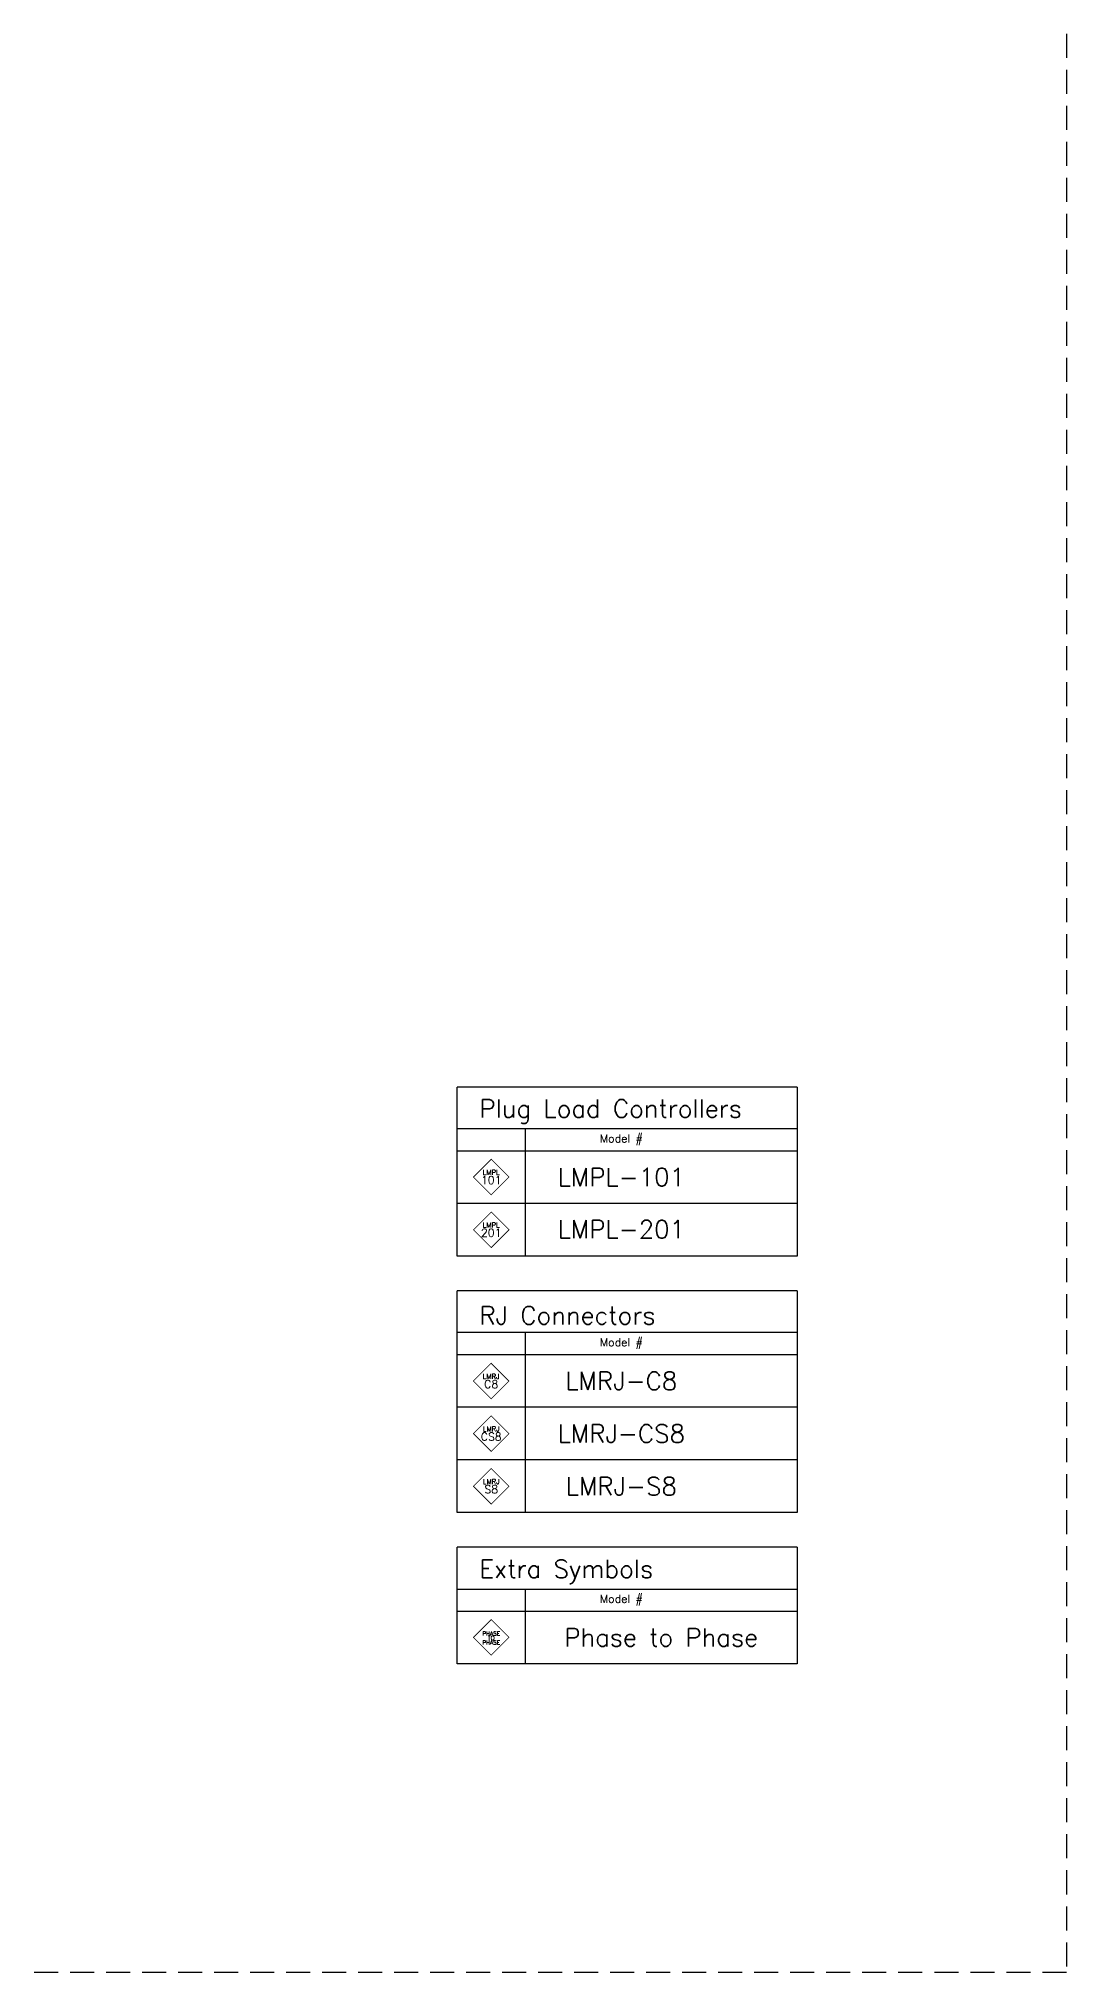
# Model space of a CAD drawing. Header units: inches. Extents: x -13775 to 9910, y -4933 to 5507.
# Drawn here: x 2022 to 3049, y -1547 to 386 of the extents above; entities that cross this region are included whole.
import ezdxf
from ezdxf.enums import TextEntityAlignment as Align

# ---------------------------------------------------------------- set-up
doc = ezdxf.new("R2010")
doc.units = ezdxf.units.IN
doc.header["$LTSCALE"] = 48
doc.header["$MEASUREMENT"] = 0
doc.linetypes.add('DASHED', pattern=[0.75, 0.5, -0.25])
doc.layers.add('Boxes', color=7, linetype='Continuous')
doc.layers.add('Text', color=7, linetype='Continuous')
doc.layers.add('WATTSTOPPER', color=160, linetype='Continuous', lineweight=0)
doc.styles.add('ROMANC', font='COMPLEX.SHX')
doc.styles.add('ROMANS', font='ROMANS')
doc.styles.add('WSNotes', font='complex.shx', dxfattribs={"height": 18})

# ---------------------------------------------------------------- blocks, each defined once
blk = doc.blocks.new('LMPL-101')
at = {"style": 'WSNotes', "flags": 1}
blk.add_attdef('ROOMID', (30.7, -11.2), '', height=10.6, dxfattribs=at)
at = {"style": 'ROMANC'}
blk.add_attdef('PANELID', (0, -35.3), '', height=6, dxfattribs=at)
at = {"linetype": 'Continuous'}
blk.add_wipeout([(0, -17.8), (-17.8, 0), (0, 17.8), (17.8, 0)], dxfattribs=at)
at = {"linetype": 'Continuous', "const_width": 0.75}
blk.add_lwpolyline([(0, -17.8), (-17.8, 0), (0, 17.8), (17.8, 0)], close=True, dxfattribs=at)
at = {"attachment_point": 2, "style": 'WSNotes'}
for s, insert, char_height, width in [('LMPL', (0, 7.2), 5, 0.167), ('101', (0, 1), 8, 0.0619)]:
    blk.add_mtext(s, dxfattribs=dict(at, insert=insert, char_height=char_height, width=width))
at = {"style": 'ROMANC'}
blk.add_attdef('CIRCUIT', text='', height=7.51, dxfattribs=at).set_placement((0, -19.4), align=Align.TOP_CENTER)
blk = doc.blocks.new('LMPL-201')
at = {"style": 'WSNotes', "flags": 1}
blk.add_attdef('ROOMID', (30.7, -11.2), '', height=10.6, dxfattribs=at)
at = {"style": 'ROMANC'}
blk.add_attdef('PANELID', (0, -34.8), '', height=6, dxfattribs=at)
at = {"linetype": 'Continuous'}
blk.add_wipeout([(0, -17.8), (-17.8, 0), (0, 17.8), (17.8, 0)], dxfattribs=at)
at = {"linetype": 'Continuous', "const_width": 0.75}
blk.add_lwpolyline([(0, -17.8), (-17.8, 0), (0, 17.8), (17.8, 0)], close=True, dxfattribs=at)
at = {"attachment_point": 2, "style": 'WSNotes'}
for s, insert, char_height, width in [('201', (0, 1), 8, 0.0619), ('LMPL', (0, 7.2), 5, 0.167)]:
    blk.add_mtext(s, dxfattribs=dict(at, insert=insert, char_height=char_height, width=width))
at = {"style": 'ROMANC'}
blk.add_attdef('CIRCUIT', text='', height=7.51, dxfattribs=at).set_placement((0, -19.4), align=Align.TOP_CENTER)
blk = doc.blocks.new('LMRJ-CS8')
at = {"style": 'WSNotes', "flags": 1}
blk.add_attdef('ROOMID', (30.7, -11.2), '', height=10.6, dxfattribs=at)
at = {"linetype": 'Continuous'}
blk.add_wipeout([(0, -17.8), (-17.8, 0), (0, 17.8), (17.8, 0)], dxfattribs=at)
at = {"linetype": 'Continuous', "const_width": 0.75}
blk.add_lwpolyline([(0, -17.8), (-17.8, 0), (0, 17.8), (17.8, 0)], close=True, dxfattribs=at)
at = {"attachment_point": 2, "style": 'WSNotes'}
for s, insert, char_height, width in [('CS8', (0, 1), 8, 0.0619), ('LMRJ', (0, 7.2), 5, 0.167)]:
    blk.add_mtext(s, dxfattribs=dict(at, insert=insert, char_height=char_height, width=width))
at = {"style": 'ROMANC'}
blk.add_attdef('CIRCUIT', text='', height=7.51, dxfattribs=at).set_placement((0, -19.4), align=Align.TOP_CENTER)
blk = doc.blocks.new('LMRJ-S8')
at = {"style": 'WSNotes', "flags": 1}
blk.add_attdef('ROOMID', (30.7, -11.2), '', height=10.6, dxfattribs=at)
at = {"linetype": 'Continuous'}
blk.add_wipeout([(0, -17.8), (-17.8, 0), (0, 17.8), (17.8, 0)], dxfattribs=at)
at = {"linetype": 'Continuous', "const_width": 0.75}
blk.add_lwpolyline([(0, -17.8), (-17.8, 0), (0, 17.8), (17.8, 0)], close=True, dxfattribs=at)
at = {"attachment_point": 2, "style": 'WSNotes'}
for s, insert, char_height, width in [('LMRJ', (0, 7.2), 5, 0.167), ('S8', (0, 1), 8, 0.0619)]:
    blk.add_mtext(s, dxfattribs=dict(at, insert=insert, char_height=char_height, width=width))
at = {"style": 'ROMANC'}
blk.add_attdef('CIRCUIT', text='', height=7.51, dxfattribs=at).set_placement((0, -19.4), align=Align.TOP_CENTER)
blk = doc.blocks.new('LMRJ-C8')
at = {"style": 'WSNotes', "flags": 1}
blk.add_attdef('ROOMID', (30.7, -11.2), '', height=10.6, dxfattribs=at)
at = {"linetype": 'Continuous'}
blk.add_wipeout([(0, -17.8), (-17.8, 0), (0, 17.8), (17.8, 0)], dxfattribs=at)
at = {"linetype": 'Continuous', "const_width": 0.75}
blk.add_lwpolyline([(0, -17.8), (-17.8, 0), (0, 17.8), (17.8, 0)], close=True, dxfattribs=at)
at = {"attachment_point": 2, "style": 'WSNotes'}
for s, insert, char_height, width in [('LMRJ', (0, 7.2), 5, 0.167), ('C8', (0, 1), 8, 0.0619)]:
    blk.add_mtext(s, dxfattribs=dict(at, insert=insert, char_height=char_height, width=width))
at = {"style": 'ROMANC'}
blk.add_attdef('CIRCUIT', text='', height=7.51, dxfattribs=at).set_placement((0, -19.4), align=Align.TOP_CENTER)
blk = doc.blocks.new('PHASE-TO-PHASE')
at = {"style": 'WSNotes', "flags": 1}
blk.add_attdef('ROOMID', (30.7, -11.2), '', height=10.6, dxfattribs=at)
at = {"linetype": 'Continuous'}
blk.add_wipeout([(0, -17.8), (-17.8, 0), (0, 17.8), (17.8, 0)], dxfattribs=at)
at = {"linetype": 'Continuous', "const_width": 0.75}
blk.add_lwpolyline([(0, -17.8), (-17.8, 0), (0, 17.8), (17.8, 0)], close=True, dxfattribs=at)
at = {"char_height": 4.14, "width": 0.138, "attachment_point": 2, "style": 'WSNotes'}
for s, insert in [('PHASE', (0, 5.9)), ('TO', (0, 1.4)), ('PHASE', (0, -3.1))]:
    blk.add_mtext(s, dxfattribs=dict(at, insert=insert))
at = {"style": 'ROMANC'}
blk.add_attdef('CIRCUIT', text='', height=7.51, dxfattribs=at).set_placement((0, -19.4), align=Align.TOP_CENTER)

msp = doc.modelspace()

# ---------------------------------------------------------------- linework, layer by layer
at = {"layer": 'Boxes', "color": 2}
for p, q in [((2508.5, -703.7), (2508.5, -830.9)), ((2508.5, -907.4), (2508.5, -1087.3)), ((2508.5, -1163.8), (2508.5, -1238.4))]:
    msp.add_line(p, q, dxfattribs=at)
at = {"layer": 'Boxes', "color": 1, "linetype": 'DASHED'}
msp.add_lwpolyline([(-220.8, 1399), (3049.5, 1399), (3049.5, -1547), (-220.8, -1547)], close=True, dxfattribs=at)
at = {"layer": 'Boxes', "color": 2}
for points in [[(2780.3, -661.9), (2780.3, -830.9), (2440.5, -830.9), (2440.5, -661.9)], [(2780.3, -661.9), (2440.5, -661.9)], [(2780.3, -703.7), (2440.5, -703.7)], [(2780.3, -778.3), (2440.5, -778.3)], [(2780.3, -865.6), (2780.3, -1087.3), (2440.5, -1087.3), (2440.5, -865.6)], [(2780.3, -865.6), (2440.5, -865.6)], [(2780.3, -907.4), (2440.5, -907.4)], [(2780.3, -982), (2440.5, -982)], [(2780.3, -1034.7), (2440.5, -1034.7)], [(2780.3, -1122), (2440.5, -1122)], [(2780.3, -1122), (2780.3, -1238.4), (2440.5, -1238.4), (2440.5, -1122)], [(2440.5, -1163.8), (2780.3, -1163.8)], [(2440.5, -1185.8), (2780.3, -1185.8)]]:
    msp.add_lwpolyline(points, dxfattribs=at)

# ---------------------------------------------------------------- texts
at = {"layer": 'Text', "color": 2, "style": 'ROMANS'}
for s, insert, char_height, attachment_point in [('Plug Load Controllers', (2462.8, -686.4), 18, 4), ('Model #', (2604.6, -714.6), 8, 5), ('RJ Connectors', (2462.8, -890.2), 18, 4), ('Model #', (2604.6, -918.4), 8, 5), ('Extra Symbols', (2462.8, -1146.6), 18, 4), ('Model #', (2604.6, -1174.8), 8, 5)]:
    msp.add_mtext(s, dxfattribs=dict(at, insert=insert, char_height=char_height, attachment_point=attachment_point))
at = {"layer": 'Text', "color": 1, "char_height": 18, "attachment_point": 5, "style": 'ROMANS'}
for s, insert in [('LMPL-101', (2604.6, -751.9)), ('LMPL-201', (2604.6, -804.1)), ('LMRJ-C8', (2604.6, -955.7)), ('LMRJ-CS8', (2604.6, -1008.4)), ('LMRJ-S8', (2604.6, -1061)), ('Phase to Phase', (2644.4, -1212.1))]:
    msp.add_mtext(s, dxfattribs=dict(at, insert=insert))

# ---------------------------------------------------------------- next in the draw order: block references
at = {"layer": 'WATTSTOPPER'}
for name, p in [('LMPL-101', (2474.5, -751.9)), ('LMPL-201', (2474.5, -804.6)), ('LMRJ-C8', (2474.4, -955.9)), ('LMRJ-CS8', (2474.5, -1008.4)), ('LMRJ-S8', (2474.5, -1061)), ('PHASE-TO-PHASE', (2474.5, -1212.1))]:
    msp.add_blockref(name, p, dxfattribs=at)

# ---------------------------------------------------------------- next in the draw order: linework, layer by layer
at = {"layer": 'Boxes', "color": 2}
for points in [[(2440.5, -725.6), (2780.3, -725.6)], [(2440.5, -929.4), (2780.3, -929.4)]]:
    msp.add_lwpolyline(points, dxfattribs=at)

doc.saveas('drawing.dxf')
